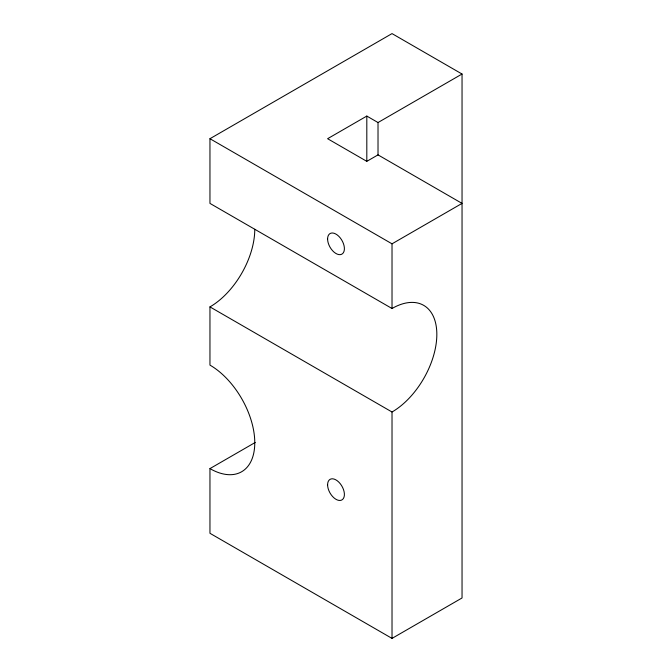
<?xml version="1.0" encoding="UTF-8"?>
<svg xmlns="http://www.w3.org/2000/svg" width="672" height="672" viewBox="0 0 672 672"><rect width="100%" height="100%" fill="white"/><g stroke="black" fill="none" stroke-linecap="round" stroke-linejoin="round"><path stroke-width="1.01" d="M392.02 638.4L392.02 412.003A63.378 36.59 -60 0 0 436.834 334.379A63.378 36.59 -60 0 0 392.02 308.507L209.958 203.398L209.958 138.709L392.02 33.6L462.042 74.029L462.042 597.971L392.02 638.4L209.958 533.291L209.958 468.602A63.378 36.59 60 0 0 254.772 442.73A63.378 36.59 60 0 0 209.958 365.106L209.958 306.894A63.378 36.59 -60 0 0 254.772 229.27M462.042 74.029L378.017 122.539L366.811 116.071L327.6 138.709L366.811 161.347L378.017 154.879L462.042 203.398L392.02 243.827L209.958 138.709M209.958 468.602L255.251 442.453M209.958 306.894L392.02 412.003M392.02 243.827L392.02 308.507M378.017 122.539L378.017 155.072M366.811 116.071L366.811 161.196M327.6 238.972A11.886 6.863 60 0 0 340.2 254.654A11.886 6.863 60 0 0 340.2 237.846A11.886 6.863 60 0 0 327.6 238.972M327.6 484.772A11.886 6.863 60 0 0 340.2 500.455A11.886 6.863 60 0 0 340.2 483.647A11.886 6.863 60 0 0 327.6 484.772"/></g></svg>
